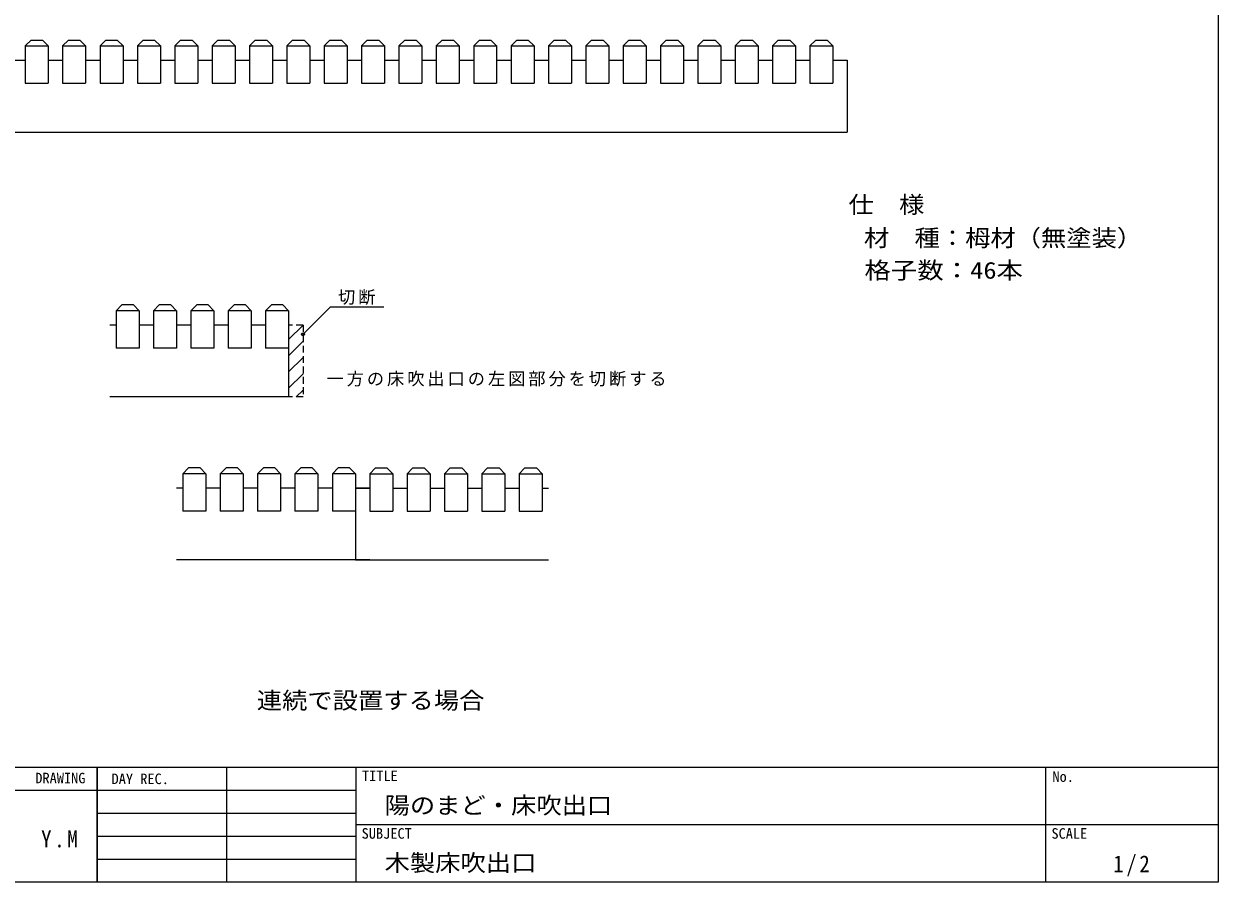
# Model space of a CAD drawing. Units: millimetres, scale not verified. Extents: x -315 to 4492, y -3704 to 299.
# Drawn here: x 77.1 to 492.6, y -262.9 to 35.7 of the extents above; entities that cross this region are included whole.
import ezdxf
from ezdxf.enums import TextEntityAlignment as Align

# ---------------------------------------------------------------- set-up
doc = ezdxf.new("R2010")
doc.units = ezdxf.units.MM
doc.header["$LTSCALE"] = 2
doc.header["$PDMODE"] = 32
doc.header["$PDSIZE"] = 1
doc.linetypes.add('DASHED1', pattern=[1.8, 1.2, -0.6])
doc.layers.add('0-0', color=7, linetype='Continuous')
doc.layers.add('F-0', color=2, linetype='Continuous')
doc.styles.add('ＭＳ ゴシック', font='')
doc.styles.get('ＭＳ ゴシック').set_extended_font_data('MS Gothic')

msp = doc.modelspace()

# ---------------------------------------------------------------- linework, layer by layer
at = {"layer": '0-0'}
for p, q in [((85.563, 28.035), (83.563, 30.035)), ((98.563, 28.035), (96.563, 30.035)), ((111.563, 28.035), (109.563, 30.035)), ((124.563, 28.035), (122.563, 30.035)), ((137.563, 28.035), (135.563, 30.035)), ((150.563, 28.035), (148.563, 30.035)), ((163.563, 28.035), (161.563, 30.035)), ((176.563, 28.035), (174.563, 30.035)), ((189.563, 28.035), (187.563, 30.035)), ((202.563, 28.035), (200.563, 30.035)), ((215.563, 28.035), (213.563, 30.035)), ((228.563, 28.035), (226.563, 30.035)), ((241.563, 28.035), (239.563, 30.035)), ((254.563, 28.035), (252.563, 30.035)), ((267.563, 28.035), (265.563, 30.035)), ((280.563, 28.035), (278.563, 30.035)), ((293.563, 28.035), (291.563, 30.035)), ((306.563, 28.035), (304.563, 30.035)), ((319.563, 28.035), (317.563, 30.035)), ((332.563, 28.035), (330.563, 30.035)), ((345.563, 28.035), (343.563, 30.035)), ((358.563, 28.035), (356.563, 30.035)), ((77.563, 28.035), (77.563, 15.035)), ((85.563, 28.035), (85.563, 15.035)), ((90.563, 28.035), (90.563, 15.035)), ((98.563, 28.035), (98.563, 15.035)), ((103.563, 28.035), (103.563, 15.035)), ((111.563, 28.035), (111.563, 15.035)), ((116.563, 28.035), (116.563, 15.035)), ((124.563, 28.035), (124.563, 15.035)), ((129.563, 28.035), (129.563, 15.035)), ((137.563, 28.035), (137.563, 15.035)), ((142.563, 28.035), (142.563, 15.035)), ((150.563, 28.035), (150.563, 15.035)), ((155.563, 28.035), (155.563, 15.035)), ((163.563, 28.035), (163.563, 15.035)), ((168.563, 28.035), (168.563, 15.035)), ((176.563, 28.035), (176.563, 15.035)), ((181.563, 28.035), (181.563, 15.035)), ((189.563, 28.035), (189.563, 15.035)), ((194.563, 28.035), (194.563, 15.035)), ((202.563, 28.035), (202.563, 15.035)), ((207.563, 28.035), (207.563, 15.035)), ((215.563, 28.035), (215.563, 15.035)), ((220.563, 28.035), (220.563, 15.035)), ((228.563, 28.035), (228.563, 15.035)), ((233.563, 28.035), (233.563, 15.035)), ((241.563, 28.035), (241.563, 15.035)), ((246.563, 28.035), (246.563, 15.035)), ((254.563, 28.035), (254.563, 15.035)), ((259.563, 28.035), (259.563, 15.035)), ((267.563, 28.035), (267.563, 15.035)), ((272.563, 28.035), (272.563, 15.035)), ((280.563, 28.035), (280.563, 15.035)), ((285.563, 28.035), (285.563, 15.035)), ((293.563, 28.035), (293.563, 15.035)), ((298.563, 28.035), (298.563, 15.035)), ((306.563, 28.035), (306.563, 15.035)), ((311.563, 28.035), (311.563, 15.035)), ((319.563, 28.035), (319.563, 15.035)), ((324.563, 28.035), (324.563, 15.035)), ((332.563, 28.035), (332.563, 15.035)), ((337.563, 28.035), (337.563, 15.035)), ((345.563, 28.035), (345.563, 15.035)), ((350.563, 28.035), (350.563, 15.035)), ((358.563, 28.035), (358.563, 15.035)), ((72.563, 23.035), (77.563, 23.035)), ((85.563, 23.035), (90.563, 23.035)), ((98.563, 23.035), (103.563, 23.035)), ((111.563, 23.035), (116.563, 23.035)), ((124.563, 23.035), (129.563, 23.035)), ((137.563, 23.035), (142.563, 23.035)), ((150.563, 23.035), (155.563, 23.035)), ((163.563, 23.035), (168.563, 23.035)), ((176.563, 23.035), (181.563, 23.035)), ((189.563, 23.035), (194.563, 23.035)), ((202.563, 23.035), (207.563, 23.035)), ((215.563, 23.035), (220.563, 23.035)), ((228.563, 23.035), (233.563, 23.035)), ((241.563, 23.035), (246.563, 23.035)), ((254.563, 23.035), (259.563, 23.035)), ((267.563, 23.035), (272.563, 23.035)), ((280.563, 23.035), (285.563, 23.035)), ((293.563, 23.035), (298.563, 23.035)), ((306.563, 23.035), (311.563, 23.035)), ((319.563, 23.035), (324.563, 23.035)), ((332.563, 23.035), (337.563, 23.035)), ((345.563, 23.035), (350.563, 23.035)), ((358.563, 23.035), (363.563, 23.035)), ((77.563, 15.035), (85.563, 15.035)), ((90.563, 15.035), (98.563, 15.035)), ((103.563, 15.035), (111.563, 15.035)), ((116.563, 15.035), (124.563, 15.035)), ((129.563, 15.035), (137.563, 15.035)), ((142.563, 15.035), (150.563, 15.035)), ((155.563, 15.035), (163.563, 15.035)), ((168.563, 15.035), (176.563, 15.035)), ((181.563, 15.035), (189.563, 15.035)), ((194.563, 15.035), (202.563, 15.035)), ((207.563, 15.035), (215.563, 15.035)), ((220.563, 15.035), (228.563, 15.035)), ((233.563, 15.035), (241.563, 15.035)), ((246.563, 15.035), (254.563, 15.035)), ((259.563, 15.035), (267.563, 15.035)), ((272.563, 15.035), (280.563, 15.035)), ((285.563, 15.035), (293.563, 15.035)), ((298.563, 15.035), (306.563, 15.035)), ((311.563, 15.035), (319.563, 15.035)), ((324.563, 15.035), (332.563, 15.035)), ((337.563, 15.035), (345.563, 15.035)), ((350.563, 15.035), (358.563, 15.035)), ((-172.231, -1.965), (363.563, -1.965)), ((109.186, -64.1), (111.186, -62.1)), ((122.186, -64.1), (124.186, -62.1)), ((135.186, -64.1), (137.186, -62.1)), ((148.186, -64.1), (150.186, -62.1)), ((161.186, -64.1), (163.186, -62.1)), ((109.186, -64.1), (109.186, -77.1)), ((117.186, -64.1), (117.186, -77.1)), ((122.186, -64.1), (122.186, -77.1)), ((130.186, -64.1), (130.186, -77.1)), ((135.186, -64.1), (135.186, -77.1)), ((143.186, -64.1), (143.186, -77.1)), ((148.186, -64.1), (148.186, -77.1)), ((156.186, -64.1), (156.186, -77.1)), ((161.186, -64.1), (161.186, -77.1)), ((169.186, -64.1), (169.186, -77.1)), ((109.186, -69.1), (106.981, -69.1)), ((107.961, -69.1), (107.939, -69.1)), ((122.186, -69.1), (117.186, -69.1)), ((135.186, -69.1), (130.186, -69.1)), ((148.186, -69.1), (143.186, -69.1)), ((161.186, -69.1), (156.186, -69.1)), ((117.186, -77.1), (109.186, -77.1)), ((130.186, -77.1), (122.186, -77.1)), ((143.186, -77.1), (135.186, -77.1)), ((156.186, -77.1), (148.186, -77.1)), ((169.186, -77.1), (161.186, -77.1)), ((132.393, -120.813), (134.393, -118.813)), ((145.393, -120.813), (147.393, -118.813)), ((158.393, -120.813), (160.393, -118.813)), ((171.393, -120.813), (173.393, -118.813)), ((184.393, -120.813), (186.393, -118.813)), ((205.393, -120.813), (203.393, -118.813)), ((218.393, -120.813), (216.393, -118.813)), ((231.393, -120.813), (229.393, -118.813)), ((244.393, -120.813), (242.393, -118.813)), ((257.393, -120.813), (255.393, -118.813)), ((132.393, -120.813), (132.393, -133.813)), ((140.393, -120.813), (140.393, -133.813)), ((145.393, -120.813), (145.393, -133.813)), ((153.393, -120.813), (153.393, -133.813)), ((158.393, -120.813), (158.393, -133.813)), ((166.393, -120.813), (166.393, -133.813)), ((171.393, -120.813), (171.393, -133.813)), ((179.393, -120.813), (179.393, -133.813)), ((184.393, -120.813), (184.393, -133.813)), ((192.393, -120.813), (192.393, -133.813)), ((197.393, -120.813), (197.393, -133.813)), ((205.393, -120.813), (205.393, -133.813)), ((210.393, -120.813), (210.393, -133.813)), ((218.393, -120.813), (218.393, -133.813)), ((223.393, -120.813), (223.393, -133.813)), ((231.393, -120.813), (231.393, -133.813)), ((236.393, -120.813), (236.393, -133.813)), ((244.393, -120.813), (244.393, -133.813)), ((249.393, -120.813), (249.393, -133.813)), ((257.393, -120.813), (257.393, -133.813)), ((132.393, -125.813), (130.187, -125.813)), ((131.167, -125.813), (131.145, -125.813)), ((145.393, -125.813), (140.393, -125.813)), ((158.393, -125.813), (153.393, -125.813)), ((171.393, -125.813), (166.393, -125.813)), ((184.393, -125.813), (179.393, -125.813)), ((192.393, -125.813), (197.393, -125.813)), ((192.393, -125.813), (192.393, -150.813)), ((197.393, -125.813), (192.393, -125.813)), ((205.393, -125.813), (210.393, -125.813)), ((218.393, -125.813), (223.393, -125.813)), ((231.393, -125.813), (236.393, -125.813)), ((244.393, -125.813), (249.393, -125.813)), ((257.393, -125.813), (259.598, -125.813)), ((258.618, -125.813), (258.64, -125.813)), ((140.393, -133.813), (132.393, -133.813)), ((153.393, -133.813), (145.393, -133.813)), ((166.393, -133.813), (158.393, -133.813)), ((179.393, -133.813), (171.393, -133.813)), ((192.393, -133.813), (184.393, -133.813)), ((197.393, -133.813), (205.393, -133.813)), ((210.393, -133.813), (218.393, -133.813)), ((223.393, -133.813), (231.393, -133.813)), ((236.393, -133.813), (244.393, -133.813)), ((249.393, -133.813), (257.393, -133.813)), ((197.393, -150.813), (130.187, -150.813)), ((192.393, -150.813), (259.598, -150.813))]:
    msp.add_line(p, q, dxfattribs=at)
at = {"layer": '0-0', "color": 4}
for p, q in [((77.563, 28.035), (85.563, 28.035)), ((90.563, 28.035), (98.563, 28.035)), ((103.563, 28.035), (111.563, 28.035)), ((116.563, 28.035), (124.563, 28.035)), ((129.563, 28.035), (137.563, 28.035)), ((142.563, 28.035), (150.563, 28.035)), ((155.563, 28.035), (163.563, 28.035)), ((168.563, 28.035), (176.563, 28.035)), ((181.563, 28.035), (189.563, 28.035)), ((194.563, 28.035), (202.563, 28.035)), ((207.563, 28.035), (215.563, 28.035)), ((220.563, 28.035), (228.563, 28.035)), ((233.563, 28.035), (241.563, 28.035)), ((246.563, 28.035), (254.563, 28.035)), ((259.563, 28.035), (267.563, 28.035)), ((272.563, 28.035), (280.563, 28.035)), ((285.563, 28.035), (293.563, 28.035)), ((298.563, 28.035), (306.563, 28.035)), ((311.563, 28.035), (319.563, 28.035)), ((324.563, 28.035), (332.563, 28.035)), ((337.563, 28.035), (345.563, 28.035)), ((350.563, 28.035), (358.563, 28.035)), ((117.186, -64.1), (109.186, -64.1)), ((130.186, -64.1), (122.186, -64.1)), ((143.186, -64.1), (135.186, -64.1)), ((156.186, -64.1), (148.186, -64.1)), ((169.186, -64.1), (161.186, -64.1)), ((174.186, -72.317), (183.755, -62.748)), ((183.755, -62.748), (202.259, -62.748)), ((169.186, -74.1), (174.186, -69.1)), ((169.186, -79.757), (174.186, -74.757)), ((169.186, -85.414), (174.186, -80.414)), ((169.186, -91.071), (174.186, -86.071)), ((171.814, -94.1), (174.186, -91.727)), ((140.393, -120.813), (132.393, -120.813)), ((153.393, -120.813), (145.393, -120.813)), ((166.393, -120.813), (158.393, -120.813)), ((179.393, -120.813), (171.393, -120.813)), ((192.393, -120.813), (184.393, -120.813)), ((197.393, -120.813), (205.393, -120.813)), ((210.393, -120.813), (218.393, -120.813)), ((223.393, -120.813), (231.393, -120.813)), ((236.393, -120.813), (244.393, -120.813)), ((249.393, -120.813), (257.393, -120.813))]:
    msp.add_line(p, q, dxfattribs=at)
at = {"layer": '0-0', "linetype": 'DASHED1'}
msp.add_line((174.186, -69.1), (169.186, -69.1), dxfattribs=at)
at = {"layer": '0-0'}
for points in [[(77.563, 28.035), (79.563, 30.035), (83.563, 30.035)], [(90.563, 28.035), (92.563, 30.035), (96.563, 30.035)], [(103.563, 28.035), (105.563, 30.035), (109.563, 30.035)], [(116.563, 28.035), (118.563, 30.035), (122.563, 30.035)], [(129.563, 28.035), (131.563, 30.035), (135.563, 30.035)], [(142.563, 28.035), (144.563, 30.035), (148.563, 30.035)], [(155.563, 28.035), (157.563, 30.035), (161.563, 30.035)], [(168.563, 28.035), (170.563, 30.035), (174.563, 30.035)], [(181.563, 28.035), (183.563, 30.035), (187.563, 30.035)], [(194.563, 28.035), (196.563, 30.035), (200.563, 30.035)], [(207.563, 28.035), (209.563, 30.035), (213.563, 30.035)], [(220.563, 28.035), (222.563, 30.035), (226.563, 30.035)], [(233.563, 28.035), (235.563, 30.035), (239.563, 30.035)], [(246.563, 28.035), (248.563, 30.035), (252.563, 30.035)], [(259.563, 28.035), (261.563, 30.035), (265.563, 30.035)], [(272.563, 28.035), (274.563, 30.035), (278.563, 30.035)], [(285.563, 28.035), (287.563, 30.035), (291.563, 30.035)], [(298.563, 28.035), (300.563, 30.035), (304.563, 30.035)], [(311.563, 28.035), (313.563, 30.035), (317.563, 30.035)], [(324.563, 28.035), (326.563, 30.035), (330.563, 30.035)], [(337.563, 28.035), (339.563, 30.035), (343.563, 30.035)], [(350.563, 28.035), (352.563, 30.035), (356.563, 30.035)], [(358.563, 23.035), (363.563, 23.035), (363.563, -1.965)], [(117.186, -64.1), (115.186, -62.1), (111.186, -62.1)], [(130.186, -64.1), (128.186, -62.1), (124.186, -62.1)], [(143.186, -64.1), (141.186, -62.1), (137.186, -62.1)], [(156.186, -64.1), (154.186, -62.1), (150.186, -62.1)], [(169.186, -64.1), (167.186, -62.1), (163.186, -62.1)], [(169.186, -69.1), (169.186, -94.1), (106.981, -94.1)], [(140.393, -120.813), (138.393, -118.813), (134.393, -118.813)], [(153.393, -120.813), (151.393, -118.813), (147.393, -118.813)], [(166.393, -120.813), (164.393, -118.813), (160.393, -118.813)], [(179.393, -120.813), (177.393, -118.813), (173.393, -118.813)], [(192.393, -120.813), (190.393, -118.813), (186.393, -118.813)], [(197.393, -120.813), (199.393, -118.813), (203.393, -118.813)], [(210.393, -120.813), (212.393, -118.813), (216.393, -118.813)], [(223.393, -120.813), (225.393, -118.813), (229.393, -118.813)], [(236.393, -120.813), (238.393, -118.813), (242.393, -118.813)], [(249.393, -120.813), (251.393, -118.813), (255.393, -118.813)]]:
    msp.add_lwpolyline(points, dxfattribs=at)
at = {"layer": '0-0', "linetype": 'DASHED1'}
msp.add_lwpolyline([(174.186, -69.1), (174.186, -94.1), (169.186, -94.1)], dxfattribs=at)
at = {"layer": '0-0', "color": 5}
msp.add_point((174.186, -72.317), dxfattribs=at)
at = {"layer": 'F-0', "color": 5}
for p, q in [((492.577, 299.13), (492.577, -262.87)), ((-315.423, -222.87), (492.577, -222.87)), ((492.577, -262.87), (-315.423, -262.87))]:
    msp.add_line(p, q, dxfattribs=at)
at = {"layer": 'F-0', "color": 7}
for p, q in [((102.577, -222.87), (102.577, -262.87)), ((147.577, -222.87), (147.577, -262.87))]:
    msp.add_line(p, q, dxfattribs=at)
at = {"layer": 'F-0'}
for p, q in [((102.577, -262.87), (102.577, -222.87)), ((192.577, -222.87), (192.577, -262.87)), ((432.577, -222.87), (432.577, -262.87)), ((16.577, -230.87), (102.577, -230.87)), ((102.577, -230.87), (192.577, -230.87)), ((102.577, -238.87), (192.577, -238.87)), ((192.577, -242.87), (492.577, -242.87)), ((102.577, -246.87), (192.577, -246.87)), ((102.577, -254.87), (192.577, -254.87))]:
    msp.add_line(p, q, dxfattribs=at)

# ---------------------------------------------------------------- texts
at = {"layer": '0-0', "style": 'ＭＳ ゴシック'}
for s, width, p in [('仕\u3000様', 1.1, (363.965, -31.9)), ('材\u3000種：栂材（無塗装）', 1.1, (369.352, -43.504)), ('格子数：46本', 1.15, (369.519, -54.757)), ('連続で設置する場合', 1.1, (158.113, -204.366))]:
    msp.add_text(s, height=5.865, dxfattribs=dict(at, width=width)).set_placement(p, align=Align.BOTTOM_LEFT)
at = {"layer": '0-0', "char_height": 4.399, "attachment_point": 7, "style": 'ＭＳ ゴシック'}
for s, insert in [('\\T1.17;切断', (186.374, -62.119)), ('\\T1.17;一方の床吹出口の左図部分を切断する', (182.362, -90.511))]:
    msp.add_mtext(s, dxfattribs=dict(at, insert=insert))
at = {"layer": 'F-0', "color": 4, "style": 'ＭＳ ゴシック'}
for s, p in [('TITLE', (194.682, -228.828)), ('No.', (434.932, -229.102)), ('DRAWING', (81.039, -229.605)), ('DAY REC.', (107.577, -229.87)), ('SUBJECT', (194.577, -248.87)), ('SCALE', (434.577, -248.87))]:
    msp.add_text(s, height=3.666, dxfattribs=at).set_placement(p, align=Align.BOTTOM_LEFT)
at = {"layer": 'F-0', "color": 7, "style": 'ＭＳ ゴシック', "width": 1.1}
for s, p in [('陽のまど・床吹出口', (202.577, -240.87)), ('木製床吹出口', (202.577, -260.87))]:
    msp.add_text(s, height=5.865, dxfattribs=at).set_placement(p, align=Align.BOTTOM_LEFT)
at = {"layer": 'F-0', "color": 7, "char_height": 5.865, "attachment_point": 7, "style": 'ＭＳ ゴシック'}
for s, insert in [('\\T1.27;\\W0.9;Y.M', (83.077, -250.87)), ('\\T1.27;\\W0.9;1/2', (456.077, -260.87))]:
    msp.add_mtext(s, dxfattribs=dict(at, insert=insert))

doc.saveas('drawing.dxf')
